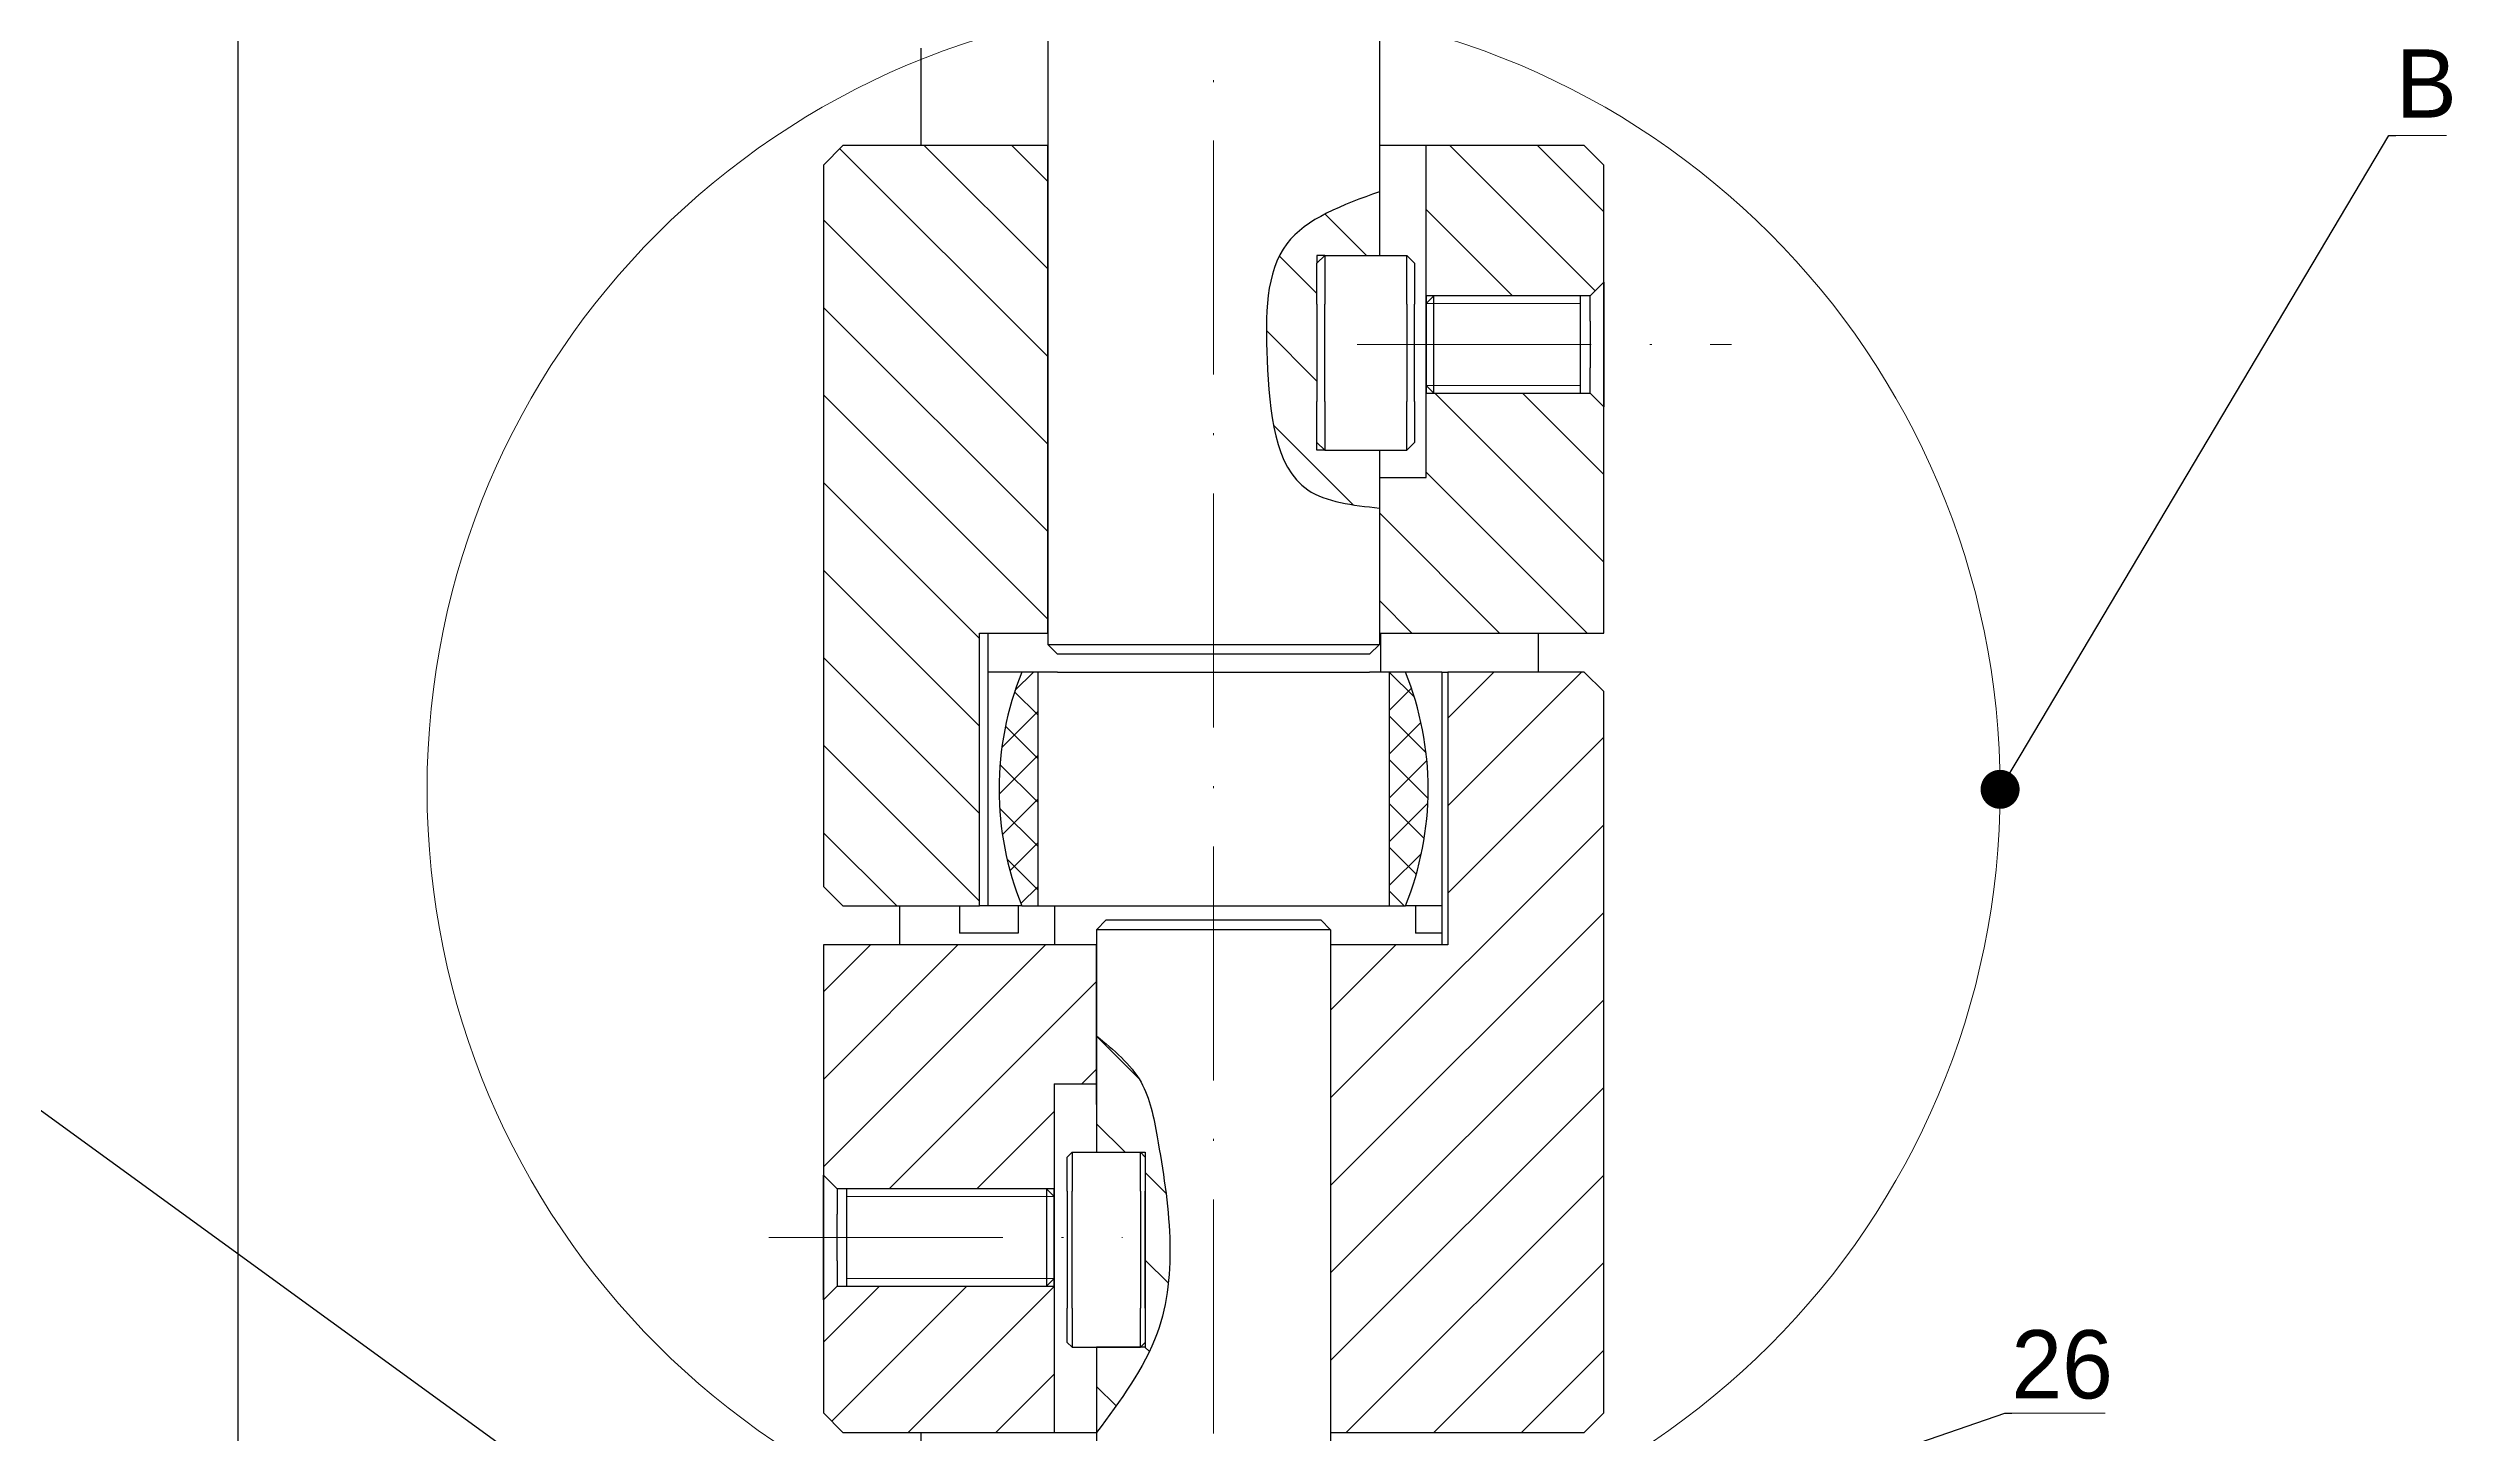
# Model space of a CAD drawing. Header units: millimetres. Extents: x 587 to 10361, y -8386 to 1488.
# Drawn here: x 3921 to 4044.2, y 417.8 to 488.8 of the extents above; entities that cross this region are included whole.
import ezdxf
from ezdxf import colors
from ezdxf.entities.mleader import LeaderData, LeaderLine
from ezdxf.math import Vec2, Vec3

# ---------------------------------------------------------------- set-up
doc = ezdxf.new("R2010")
doc.units = ezdxf.units.MM
doc.linetypes.add('ACAD_ISO10W100', pattern=[18, 12, -3, 0, -3])
for name, color, linetype, lineweight in [('Cienka', 30, 'Continuous', 0), ('Gruba', 7, 'Continuous', 30), ('Kreskowanie', 10, 'Continuous', 0), ('Przekrój', 50, 'Continuous', 15), ('Symetria', 210, 'ACAD_ISO10W100', 0), ('Widoczne (ISO)', 7, 'Continuous', 30), ('Wymiar', 3, 'Continuous', 20)]:
    doc.layers.add(name, color=color, linetype=linetype, lineweight=lineweight)
pattern_1 = [(135, (1431.315, 22.559), (-2.245064, -2.245064), [])]

# ---------------------------------------------------------------- blocks, each defined once
blk = doc.blocks.new('*U144')
at = {"layer": 'Symetria', "color": 0, "transparency": 16777216}
blk.add_line((-9.06, 0), (9.06, 0), dxfattribs=at)
blk = doc.blocks.new('*U145')
at = {"layer": 'Symetria', "color": 0, "transparency": 16777216}
blk.add_line((-3.94, 0), (15.25, 0), dxfattribs=at)
blk = doc.blocks.new('_Dot')
at = {"color": 0, "linetype": 'ByBlock', "lineweight": -2}
blk.add_line((-0.5, 0), (-1, 0), dxfattribs=at)
at = {"color": 0, "linetype": 'ByBlock', "const_width": 0.5}
blk.add_lwpolyline([(-0.25, 0, 1), (0.25, 0, 1)], format="xyb", close=True, dxfattribs=at)

msp = doc.modelspace()

# ---------------------------------------------------------------- hatches: boundary and pattern name
at = {"layer": 'Kreskowanie'}
h = msp.add_hatch(dxfattribs=at)
h.set_pattern_fill('ANSI31', color=256, angle=90)
h.paths.add_polyline_path([(3972.203, 483.848), (3961.703, 483.848), (3960.703, 482.848), (3960.703, 445.848), (3961.703, 444.848), (3968.703, 444.848), (3968.703, 458.848), (3972.203, 458.848)])
h.paths.add_polyline_path([(4000.703, 470.448), (4000.003, 471.148), (3991.601, 471.148), (3991.601, 466.826), (3989.203, 466.826), (3989.203, 458.848), (4000.703, 458.848)])
h.paths.add_polyline_path([(4000.703, 482.848), (3999.703, 483.848), (3991.601, 483.848), (3991.601, 476.148), (4000.003, 476.148), (4000.703, 476.848)])
h = msp.add_hatch(dxfattribs=at)
h.set_pattern_fill('ANSI31', color=256, angle=90)
h.set_pattern_definition(pattern_1)
edge = h.paths.add_edge_path()
edge.add_line((3986.003, 475.717), (3986.003, 477.817))
edge.add_line((3986.003, 477.817), (3986.403, 478.217))
edge.add_line((3986.403, 478.217), (3989.203, 478.217))
edge.add_line((3989.203, 478.217), (3989.203, 481.482))
edge.add_spline(control_points=[(3989.203, 481.482), (3987.325, 480.797), (3983.362, 479.352), (3983.349, 472.62), (3983.948, 465.831), (3987.835, 465.404), (3989.203, 465.254)], knot_values=[0, 0, 0, 0, 5.44478, 11.493251, 18.4688204, 22.2559911, 22.2559911, 22.2559911, 22.2559911], degree=3, periodic=0)
edge.add_line((3989.203, 465.254), (3989.203, 468.217))
edge.add_line((3989.203, 468.217), (3986.403, 468.217))
edge.add_line((3986.403, 468.217), (3986.003, 468.617))
edge.add_line((3986.003, 468.617), (3986.003, 470.717))
edge.add_line((3986.003, 470.717), (3986.003, 475.717))
h = msp.add_hatch(dxfattribs=at)
h.set_pattern_fill('ANSI31', color=256)
h.paths.add_polyline_path([(4000.703, 455.848), (3999.703, 456.848), (3992.703, 456.848), (3992.703, 442.848), (3986.703, 442.848), (3986.703, 417.848), (3999.703, 417.848), (4000.703, 418.848)])
h.paths.add_polyline_path([(3972.531, 425.348), (3961.403, 425.348), (3960.703, 424.648), (3960.703, 418.848), (3961.703, 417.848), (3972.531, 417.848)])
h.paths.add_polyline_path([(3972.531, 435.723), (3974.703, 435.723), (3974.703, 442.848), (3960.703, 442.848), (3960.703, 431.048), (3961.403, 430.348), (3972.531, 430.348)])
h = msp.add_hatch(dxfattribs=at)
h.set_pattern_fill('ANSI37', color=256, scale=0.5)
h.set_pattern_definition([(45, (1431.3151, 22.559), (-1.122532, 1.122532), []), (135, (1431.3151, 22.559), (-1.122532, -1.122532), [])])
h.paths.add_polyline_path([(3971.703, 456.848), (3970.87, 456.848, 0.1946005), (3970.87, 444.848), (3971.703, 444.848)])
h.paths.add_polyline_path([(3990.535, 456.848), (3989.703, 456.848), (3989.703, 444.848), (3990.535, 444.848, 0.1946005)])
h = msp.add_hatch(dxfattribs=at)
h.set_pattern_fill('ANSI31', color=256, angle=90)
h.set_pattern_definition(pattern_1)
edge = h.paths.add_edge_path()
edge.add_spline(control_points=[(3974.703, 417.848), (3975.926, 419.485), (3979.218, 423.89), (3978.274, 430.617), (3977.235, 436.099), (3975.581, 437.467), (3974.703, 438.193)], knot_values=[0, 0, 0, 0, 5.9623475, 16.0407847, 18.9545167, 22.2520773, 22.2520773, 22.2520773, 22.2520773], degree=3, periodic=0)
edge.add_line((3974.703, 438.193), (3974.703, 434.66))
edge.add_line((3974.703, 434.66), (3974.703, 432.22))
edge.add_line((3974.703, 432.22), (3977.203, 432.22))
edge.add_line((3977.203, 432.22), (3977.203, 422.22))
edge.add_line((3977.203, 422.22), (3974.703, 422.22))
edge.add_line((3974.703, 422.22), (3974.703, 417.848))

# ---------------------------------------------------------------- linework, layer by layer
at = {"layer": 'Cienka'}
for p, q in [((3991.601, 475.748), (3999.503, 475.748)), ((3999.503, 471.548), (3991.601, 471.548)), ((3961.903, 429.948), (3972.531, 429.948)), ((3972.531, 425.748), (3961.903, 425.748))]:
    msp.add_line(p, q, dxfattribs=at)
at = {"layer": 'Gruba'}
for p, q in [((3930.703, 377.848), (3930.703, 521.848)), ((3972.203, 500.848), (3972.203, 458.263)), ((3989.203, 500.848), (3989.203, 478.217)), ((3965.703, 488.848), (3965.703, 483.848)), ((3961.703, 483.848), (3960.703, 482.848)), ((3972.203, 483.848), (3961.703, 483.848)), ((3972.203, 458.848), (3972.203, 483.848)), ((3989.203, 483.848), (3989.203, 478.217)), ((3999.703, 483.848), (3989.203, 483.848)), ((3991.601, 466.826), (3991.601, 483.848)), ((4000.703, 482.848), (3999.703, 483.848)), ((3960.703, 482.848), (3960.703, 445.848)), ((4000.703, 458.848), (4000.703, 482.848)), ((3986.003, 477.817), (3986.403, 478.217)), ((3986.403, 478.217), (3986.003, 478.217)), ((3986.003, 478.217), (3986.003, 477.817)), ((3986.403, 478.217), (3986.403, 475.717)), ((3986.403, 478.217), (3990.603, 478.217)), ((3990.603, 475.717), (3990.603, 478.217)), ((3991.003, 477.817), (3990.603, 478.217)), ((3986.003, 475.717), (3986.003, 477.817)), ((3991.003, 477.817), (3991.003, 475.717)), ((3986.003, 475.717), (3986.003, 470.717)), ((3986.403, 470.717), (3986.403, 475.717)), ((3990.603, 475.717), (3990.603, 470.717)), ((3991.003, 470.717), (3991.003, 475.717)), ((4000.003, 476.148), (3991.601, 476.148)), ((3991.601, 476.148), (3991.601, 471.148)), ((3991.601, 475.748), (3992, 476.148)), ((3992.001, 471.148), (3992.001, 476.148)), ((3999.503, 476.148), (3999.503, 471.148)), ((4000.003, 476.148), (4000.703, 476.848)), ((4000.003, 474.848), (4000.003, 476.148)), ((4000.703, 476.848), (4000.703, 470.448)), ((4000.003, 474.848), (4000.003, 473.648)), ((4000.003, 473.648), (4000.003, 472.448)), ((4000.003, 471.148), (4000.003, 472.448)), ((3991.601, 471.548), (3992.001, 471.148)), ((3991.601, 471.148), (4000.003, 471.148)), ((4000.003, 471.148), (4000.703, 470.448)), ((3986.003, 468.617), (3986.003, 470.717)), ((3986.403, 470.717), (3986.403, 468.217)), ((3990.603, 468.217), (3990.603, 470.717)), ((3991.003, 470.717), (3991.003, 468.617)), ((3986.003, 468.617), (3986.403, 468.217)), ((3986.003, 468.217), (3986.003, 468.617)), ((3991.003, 468.617), (3990.603, 468.217)), ((3986.403, 468.217), (3986.003, 468.217)), ((3986.403, 468.217), (3990.603, 468.217)), ((3989.203, 468.217), (3989.203, 458.263)), ((3989.203, 468.217), (3989.203, 458.848)), ((3989.203, 466.826), (3991.601, 466.826)), ((3968.703, 444.848), (3968.703, 458.848)), ((3968.703, 458.848), (3972.203, 458.848)), ((3969.144, 444.848), (3969.144, 458.848)), ((3989.203, 458.848), (4000.703, 458.848)), ((3989.275, 456.848), (3989.275, 458.848)), ((3997.343, 458.848), (3997.343, 456.848)), ((3972.203, 458.263), (3989.203, 458.263)), ((3972.703, 457.763), (3972.203, 458.263)), ((3988.703, 457.763), (3972.703, 457.763)), ((3988.703, 457.763), (3989.203, 458.263)), ((3970.87, 456.848), (3969.144, 456.848)), ((3971.703, 456.848), (3970.87, 456.848)), ((3971.703, 444.848), (3971.703, 456.848)), ((3972.703, 456.848), (3971.703, 456.848)), ((3972.703, 456.848), (3988.703, 456.848)), ((3989.703, 456.848), (3988.703, 456.848)), ((3990.535, 456.848), (3989.703, 456.848)), ((3989.703, 456.848), (3989.703, 444.848)), ((3992.403, 456.848), (3990.535, 456.848)), ((3992.403, 456.848), (3992.403, 442.848)), ((3992.403, 456.848), (3992.703, 456.848)), ((3999.703, 456.848), (3992.703, 456.848)), ((3992.703, 456.848), (3992.703, 442.848)), ((4000.703, 455.848), (3999.703, 456.848)), ((4000.703, 418.848), (4000.703, 455.848)), ((3960.703, 445.848), (3961.703, 444.848)), ((3961.703, 444.848), (3968.703, 444.848)), ((3964.618, 442.848), (3964.618, 444.848)), ((3967.678, 444.848), (3967.678, 443.448)), ((3969.144, 444.848), (3968.703, 444.848)), ((3970.87, 444.848), (3969.144, 444.848)), ((3970.678, 444.848), (3970.678, 443.448)), ((3970.87, 444.848), (3971.703, 444.848)), ((3971.703, 444.848), (3986.203, 444.848)), ((3972.546, 444.848), (3972.546, 442.848)), ((3975.203, 444.133), (3974.703, 443.633)), ((3986.703, 443.633), (3974.703, 443.633)), ((3974.703, 443.633), (3974.703, 432.22)), ((3975.203, 444.133), (3986.203, 444.133)), ((3986.203, 444.848), (3989.703, 444.848)), ((3986.203, 444.133), (3986.703, 443.633)), ((3986.703, 443.633), (3986.703, 407.548)), ((3989.703, 444.848), (3990.535, 444.848)), ((3992.403, 444.848), (3990.535, 444.848)), ((3991.054, 444.848), (3991.054, 443.448)), ((3974.703, 442.848), (3960.703, 442.848)), ((3960.703, 442.848), (3960.703, 418.848)), ((3970.678, 443.448), (3967.678, 443.448)), ((3974.703, 434.66), (3974.703, 442.848)), ((3986.703, 442.848), (3986.703, 417.848)), ((3992.703, 442.848), (3986.703, 442.848)), ((3992.403, 443.448), (3991.054, 443.448)), ((3972.531, 435.723), (3972.531, 417.848)), ((3972.531, 435.723), (3974.703, 435.723)), ((3973.203, 431.97), (3973.453, 432.22)), ((3973.203, 430.22), (3973.203, 431.97)), ((3973.453, 432.22), (3973.453, 430.22)), ((3973.453, 432.22), (3976.953, 432.22)), ((3974.703, 432.22), (3977.203, 432.22)), ((3976.953, 430.22), (3976.953, 432.22)), ((3977.203, 431.97), (3976.953, 432.22)), ((3977.203, 432.22), (3977.203, 422.22)), ((3960.703, 424.648), (3960.703, 431.048)), ((3961.403, 430.348), (3960.703, 431.048)), ((3972.531, 430.348), (3961.403, 430.348)), ((3961.403, 430.348), (3961.403, 429.048)), ((3961.903, 425.348), (3961.903, 430.348)), ((3972.531, 429.948), (3972.131, 430.348)), ((3972.131, 430.348), (3972.131, 425.348)), ((3972.531, 425.348), (3972.531, 430.348)), ((3973.203, 430.22), (3973.203, 424.22)), ((3973.453, 424.22), (3973.453, 430.22)), ((3976.953, 430.22), (3976.953, 424.22)), ((3977.203, 424.22), (3977.203, 430.22)), ((3961.403, 427.848), (3961.403, 429.048)), ((3961.403, 426.648), (3961.403, 427.848)), ((3961.403, 426.648), (3961.403, 425.348)), ((3961.403, 425.348), (3960.703, 424.648)), ((3961.403, 425.348), (3972.531, 425.348)), ((3972.531, 425.748), (3972.132, 425.348)), ((3973.203, 422.47), (3973.203, 424.22)), ((3973.453, 424.22), (3973.453, 422.22)), ((3976.953, 422.22), (3976.953, 424.22)), ((3973.203, 422.47), (3973.453, 422.22)), ((3973.453, 422.22), (3976.953, 422.22)), ((3974.703, 422.22), (3974.703, 407.548)), ((3977.203, 422.22), (3974.703, 422.22)), ((3977.203, 422.47), (3976.953, 422.22)), ((3960.703, 418.848), (3961.703, 417.848)), ((3961.703, 417.848), (3974.703, 417.848)), ((3965.703, 417.848), (3965.703, 416.848)), ((3986.703, 417.848), (3999.703, 417.848)), ((3999.703, 417.848), (4000.703, 418.848))]:
    msp.add_line(p, q, dxfattribs=at)
for centre, start, end in [((3985.703, 450.848), 157.97569, 202.02431), ((3975.703, 450.848), 337.97569, 22.02431)]:
    msp.add_arc(centre, 16, start, end, dxfattribs=at)
for points in [[(3989.203, 481.482), (3984.458, 478.812), (3983.451, 472.848), (3985.533, 466.19), (3989.203, 465.254)], [(3974.703, 438.193), (3976.983, 435.811), (3977.808, 433.016), (3977.808, 422.938), (3974.703, 417.848)]]:
    msp.add_spline(points, degree=3, dxfattribs=at)
at = {"layer": 'Przekrój'}
msp.add_circle((3980.703, 450.831), 40.32, dxfattribs=at)
at = {"layer": 'Symetria'}
msp.add_line((3980.703, 592.699), (3980.703, 96.435), dxfattribs=at)
at = {"layer": 'Widoczne (ISO)'}
for p, q in [((3977.203, 431.97), (3977.203, 430.22)), ((3977.203, 424.22), (3977.203, 422.47))]:
    msp.add_line(p, q, dxfattribs=at)
at = {"layer": 'Wymiar'}
for p, q in [((4041.309, 484.364), (4043.909, 484.364)), ((4021.631, 418.836), (4022.972, 418.836)), ((4022.972, 418.836), (4026.413, 418.836))]:
    msp.add_line(p, q, dxfattribs=at)

# ---------------------------------------------------------------- block references
at = {"layer": 'Symetria'}
for name, p in [('*U145', (3992.001, 473.648)), ('*U144', (3966.967, 427.848))]:
    msp.add_blockref(name, p, dxfattribs=at)

# ---------------------------------------------------------------- texts
at = {"layer": 'Wymiar', "char_height": 3.5, "attachment_point": 1}
for s, width, insert in [('B', 13.04645, (4041.309, 488.781)), ('26', 4.62059, (4021.598, 423.093))]:
    msp.add_mtext_dynamic_manual_height_columns(s, width=width, gutter_width=12.5, heights=[0], dxfattribs=dict(at, insert=insert))

# ---------------------------------------------------------------- leaders
at = {"layer": 'Wymiar'}
ml = msp.add_multileader_mtext('Standard', dxfattribs=at)
ml.set_content('', color=256)
ml.set_leader_properties()
ml.set_arrow_properties(name='DOT')
ml.build(insert=Vec2(0, 0))
ml.multileader.update_dxf_attribs({"text_right_attachment_type": 6, "dogleg_length": 0.36, "arrow_head_size": 2})
ctx = ml.context
ctx.base_point, ctx.char_height, ctx.arrow_head_size, ctx.landing_gap_size, ctx.plane_origin = Vec3(4041.309, 484.364), 0.18, 2, 0.09, Vec3(3989.203, 490.245)
ctx.right_attachment = 6
notes = []
notes.append((ctx, [(0, (1, 1, 0), (4040.949, 484.364), (1, 0), 0.36, [(0, [(4021.023, 450.831)], 0, [])])]))
ctx.mtext.insert, ctx.mtext.flow_direction = Vec3(4041.399, 484.454), 5
ml = msp.add_multileader_mtext('Standard', dxfattribs=at)
ml.set_content('', color=256)
ml.set_leader_properties()
ml.set_arrow_properties(name='DOT')
ml.build(insert=Vec2(0, 0))
ml.multileader.update_dxf_attribs({"text_right_attachment_type": 6, "dogleg_length": 0.36, "arrow_head_size": 2})
ctx = ml.context
ctx.base_point, ctx.char_height, ctx.arrow_head_size, ctx.landing_gap_size, ctx.plane_origin = Vec3(3905.724, 444.842), 0.18, 2, 0.09, Vec3(3965.303, 401.848)
ctx.right_attachment, ctx.text_align_type = 6, 2
notes.append((ctx, [(0, (1, 1, 0), (3906.264, 444.752), (-1, 0), 0.36, [(0, [(3965.303, 401.848)], 0, [])])]))
ctx.mtext.insert, ctx.mtext.alignment, ctx.mtext.flow_direction = Vec3(3905.814, 444.932), 3, 5
ml = msp.add_multileader_mtext('Standard', dxfattribs=at)
ml.set_content('', color=256)
ml.set_leader_properties()
ml.set_arrow_properties(name='DOT')
ml.build(insert=Vec2(0, 0))
ml.multileader.update_dxf_attribs({"text_right_attachment_type": 6, "dogleg_length": 0.36, "arrow_head_size": 2})
ctx = ml.context
ctx.base_point, ctx.char_height, ctx.arrow_head_size, ctx.landing_gap_size, ctx.plane_origin = Vec3(4021.631, 418.836), 0.18, 2, 0.09, Vec3(3956.355, 440.077)
ctx.right_attachment = 6
notes.append((ctx, [(0, (1, 1, 0), (4021.271, 418.836), (1, 0), 0.36, [(0, [(3988.175, 407.439)], 0, [])])]))
ctx.mtext.insert, ctx.mtext.flow_direction = Vec3(4021.721, 418.926), 5
for ctx, leaders in notes:
    for number, flags, end, landing, length, lines in leaders:
        leader = LeaderData()
        leader.index, (leader.has_last_leader_line, leader.has_dogleg_vector, leader.attachment_direction) = number, flags
        leader.last_leader_point, leader.dogleg_vector, leader.dogleg_length = Vec3(end), Vec3(landing), length
        for number, points, colour, breaks in lines:
            line = LeaderLine()
            line.index, line.vertices, line.color, line.breaks = number, Vec3.list(points), colors.encode_raw_color(colour), breaks
            leader.lines.append(line)
        ctx.leaders.append(leader)

doc.saveas('drawing.dxf')
